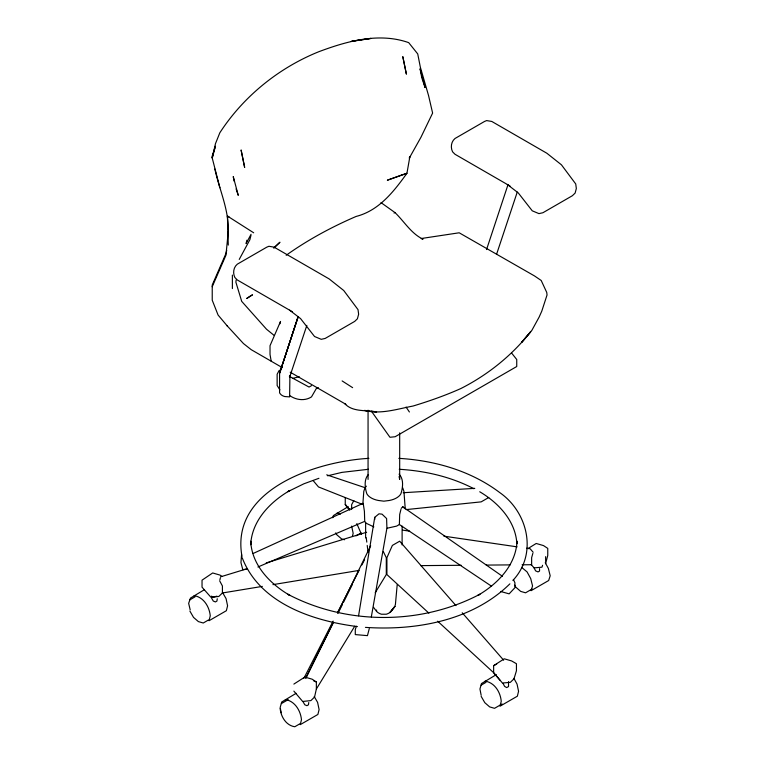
<?xml version="1.0" encoding="UTF-8"?>
<svg xmlns="http://www.w3.org/2000/svg" width="765" height="765" viewBox="0 0 765 765"><rect width="100%" height="100%" fill="white"/><g stroke="black" fill="none" stroke-linecap="round" stroke-linejoin="round"><path stroke-width="1.15" d="M491.56 586.229L399.378 524.522L399.684 514.51L400.946 509.394M362.849 504.212L363.796 491.34L365.02 487.831L366.387 486.158M397.207 584.632L395.419 604.398L394.817 606.502L391.164 611.417A12.106 6.99 0 0 1 386.296 614.228L381.439 614.228A12.106 6.99 0 0 1 376.571 611.417L373.53 607.324M228.286 231.326L225.952 255.204L212.23 286.712M236.165 279.971L235.878 282.161L241.711 301.372L266.526 329.237L274.061 335.357M217.241 598.775L216.944 601.06L215.424 601.94L213.292 601.06L211.465 597.895M308.764 702.528L308.458 704.804L306.937 705.684L304.814 704.804L302.988 701.648M358.575 615.787L374.745 517.322L379 513.812L382.041 514.156L386.602 518.546L386.908 528.204L371.321 616.944M241.568 554.539L240.956 562.61L242.782 569.638L247.525 569.141M219.909 579.86L220.358 577.843M293.865 684.092L304.814 677.073L312.11 679.177L316.366 681.988L316.366 689.007L314.539 697.078L310.896 700.597L302.682 701.467L293.865 691.111M246.875 240.2L246.091 243.576L251.054 234.3M226.727 250.365L225.952 253.511L212.23 285.029L212.23 300.196L218.073 315.027L227.415 326.148M250.93 235.505L249.887 239.694L239.235 259.421M279.952 323.786L280.535 321.434L270.026 345.694L270.026 354.463L271.193 361.204M352.426 536.246L353.162 533.301L351.642 526.1M369.275 628.62L367.449 635.639L355.285 634.587L355.285 629.672L356.347 626.248M332.785 517.742L333.397 515.562L348.257 506.631M532.861 553.344L531.637 557.695L531.637 564.723L522.093 564.799M542.586 565.278L541.983 567.181L534.075 567.879L531.159 564.513M298.082 316.71L279.579 373.196L279.579 392.856L280.487 394.08A8.912 5.145 0 0 0 284.743 396.538L289.61 396.892L289.916 375.653M508.065 184.489L486.55 249.562M297.881 317.647L279.579 373.196L297.862 317.513M289.61 377.231L306.841 325.383M496.648 254.057L517.255 192.063M332.957 622.729L305.723 678.297L333.33 622.758M337.671 613.109L370.662 545.789M338.101 613.138L342.347 604.599M343.409 602.457L352.435 584.297M303.896 678.297L333.148 621.104M337.489 612.631L359.148 570.26M361.864 564.962L364.57 559.674M353.832 500.606L351.642 504.68L351.642 509.366M316.366 689.007L354.74 626.21M375.166 592.779L386.296 574.553L386.296 557.695L383.313 551.565M512.885 580.434C537.795 553.956 528.022 512.263 499.717 492.564C470.838 470.752 434.616 460.415 398.852 458.359M368.061 474.836C363.853 479.894 364.953 487.984 366.837 493.798A17.882 10.328 0 0 0 378.398 500.473L383.867 501.171L389.337 500.473A17.882 10.328 0 0 0 400.898 493.798C402.849 487.716 404.006 479.139 399.072 474.137M401.204 508.371L402.725 506.784L502.452 576.303M262.347 586.392L222.414 592.98L218.761 596.49L210.863 597.197L202.037 587.185L202.037 580.166L212.68 572.966L219.976 575.079L221.802 576.274M273.966 247.87L279.952 242.228L273.822 247.984M509.882 583.858C472.407 620.644 416.15 630.781 365.431 627.377M286.177 255.28C307.941 239.77 331.608 227.023 356.136 216.438C379.105 210.557 393.784 191.537 406.932 173.301L409.849 156.777L409.265 158.126L420.941 137.289L432.617 113.077L428.553 95.568L420.358 67.234L417.728 53.923L408.682 42.63C379.048 32.168 346.985 41.138 318.776 51.733C278.69 67.884 243.366 96.514 219.823 132.794L215.443 143.744L212.23 158.068L215.443 146.239L211.943 156.892L219.871 187.76M527.84 548.658L536.198 543.475L543.504 545.588L547.759 548.39L547.759 555.419L545.627 563.671L545.627 556.643M500.023 680.228L493.635 672.684L493.635 665.655L504.278 658.808L511.575 660.922L516.442 663.724L516.442 670.752L514.004 678.823L510.36 682.332L502.452 683.04L493.635 672.684L437.647 621.199M204.332 589.729L190.485 598.077L188.659 603.336L190.179 609.839M296.132 693.319L281.702 702.002L280.181 707.443L281.195 712.703M496.332 674.634L481.472 683.566L479.951 689.007L481.166 695.328M394.08 213.072L394.96 212.565C404.255 221.458 411.073 233.468 422.978 239.187L421.228 238.517L459.182 232.79L534.486 275.926L541.199 280.478L546.745 292.44L547.042 294.974L541.783 311.154L539.153 317.045L531.857 330.365L521.644 342.328L530.69 331.714C512.005 355.457 487.85 374.831 460.932 388.505C445.402 395.457 429.328 401.099 413.062 406.033C397.226 409.017 380.674 414.649 364.599 410.413L368.959 410.968M281.396 369.332L278.967 370.738L277.14 374.248L277.14 385.484L279.885 389.873M311.498 385.656L309.07 387.061L289.352 376.37M189.883 599.827L195.046 596.843M216.944 596.145L213.292 597.197L211.465 596.145M208.424 620.013L203.261 623.006L198.393 621.601L193.526 617.384L189.883 611.063M356.021 535.854L361.118 532.918M399.378 524.522L396.643 526.1L387.214 528.204M488.739 497.508L481.166 501.869L406.282 509.586M281.396 703.58L288.147 699.679M532.124 589.012L525.565 592.808L520.697 591.402L515.83 587.195L514.711 585.139M299.947 723.767L294.783 726.75C286.129 725.497 280.822 716.662 280.181 708.495M481.166 685.144L486.033 682.332M502.089 703.963L494.544 708.314L489.677 706.917L484.819 702.7L481.166 696.38M493.635 665.655L496.734 664.077M253.119 553.487L363.193 503.274L364.408 511.355L364.714 521.357L257.91 567.008M318.928 478.297L303.896 483.796L287.783 491.694L289.916 490.461C270.131 501.945 251.857 520.669 250.691 544.709L250.691 541.199C251.857 565.239 270.131 583.953 289.916 595.438L287.783 594.214C346.507 625.215 421.228 625.215 479.951 594.214L477.819 595.438C497.604 583.953 515.878 565.239 517.044 541.199L517.044 543.533M299.22 376.705L292.632 378.407M220.588 576.829L246.827 568.816M266.22 562.897L366.617 532.239M327.63 475.801L341.907 472.378L368.501 469.28M272.923 584.642L358.661 570.48M403.212 492.727L474.778 488.357M368.893 458.359C317.207 461.228 229.691 489.093 242.008 556.518M420.607 565.622L461.199 565.287M486.272 565.086L510.15 564.895M399.244 469.28C425.044 470.819 450.901 476.71 473.908 488.73M371.13 411.235L376.571 411.933C365.995 409.839 352.847 412.335 344.757 403.671M357.427 626.583C312.923 620.97 259.66 603.461 242.18 557.695M402.543 530.116L409.629 531.159M443.891 536.16L517.13 546.851M526.578 548.228L530.116 548.744L533.157 552.254M500.626 591.469L509.136 593.86L514.922 587.711L514.922 582.796L513.401 579.468M373.836 526.884L366.234 523.289L364.714 521.539M344.527 539.755L341.601 538.914L336.743 534.706L335.701 532.899M337.04 513.105L340.329 514.166M485.115 681.108C494.745 682.667 500.444 692.172 501.238 701.295L500.023 706.21L517.35 696.207L518.565 691.292L517.044 684.092L513.917 678.373M194.138 595.619C203.691 597.197 209.409 606.76 210.251 615.806L209.036 620.721L226.364 610.709L227.578 605.794L226.058 598.603L222.672 592.732M285.355 699.545C294.907 701.123 300.626 710.675 301.467 719.731L300.253 724.646L317.886 714.462L319.101 709.547L317.58 702.347L314.195 696.485M326.703 474.836L364.771 487.592M362.39 504.355L318.498 486.951L313.325 480.812M313.631 680.831L316.366 681.988M510.054 186.058L455.022 154.281L452.584 151.824C450.375 147.425 451.111 141.678 455.022 138.484L484.513 121.463L486.636 120.583L491.809 121.463L546.841 153.23L561.443 164.819L575.729 183.954L576.341 188.515L575.117 193.086L572.383 195.716L542.892 212.746L538.942 213.617L532.249 210.815L518.259 192.904L507.319 184.48M292.345 311.747L237.313 279.98L234.884 277.523C232.665 273.115 233.411 267.368 237.313 264.174L266.803 247.152L268.936 246.273L274.099 247.152L329.141 278.919L343.734 290.509L358.02 309.643L358.632 314.205L357.418 318.776L354.683 321.405L325.182 338.436L321.233 339.316L314.539 336.504L300.559 318.594L289.61 310.169M282.371 367.659L251.245 349.691L243.461 343.561L226.832 325.479M290.212 372.182L345.923 404.341M289.61 395.486C295.873 400.076 304.833 401.271 311.498 396.892L316.366 388.467A6.742 3.892 0 0 1 318.307 387.654M228.286 245.087L227.415 216.046L229.376 217.279M227.415 216.046L253.684 232.79M342.127 380.922L352.636 387.664M479.732 491.771C498.484 502.835 515.467 520.908 516.882 543.619M394.96 212.565L381.008 202.62M402.725 506.784L405.154 508.543M521.606 567.353L527.075 571.914L530.728 578.589L532.555 585.961L531.034 590.704L548.668 580.52L550.188 575.777L548.362 568.405L545.235 562.686M428.897 613.157L386.908 574.553L386.908 557.695L392.378 545.407L399.684 541.199L455.978 605.631M462.232 612.784L503.666 660.214M349.509 509.595L345.254 504.508L345.254 497.489M349.815 510.035L345.254 504.508L349.423 509.624M511.575 353.009L516.738 359.502L516.738 366.521L395.123 436.739L389.949 437.274L371.551 411.379M406.062 407.076L409.409 411.991M219.679 580.874L222.414 585.961L222.414 592.98M534.075 567.879L535.596 570.862L538.024 571.914L539.545 571.044L539.545 568.586M503.064 683.394L504.584 686.377L506.707 687.601L508.534 686.549L508.534 681.634M356.815 523.614L361.52 534.439M402.725 487.831L403.939 491.34L405.24 508.897M236.089 188.917L238.259 195.343L233.249 176.61L234.128 181.162M214.86 169.027C219.287 189.481 228.639 209.008 228.286 230.313M399.072 476.595L399.684 479.406L399.684 432.875M366.234 537.68L366.798 542.117M367.219 545.435L368.061 552.081M402.113 526.119L402.113 544.938M376.571 610.011L376.571 611.417M374.745 517.322L374.745 519.502M368.061 410.203L368.061 479.406M365.622 522.572L365.622 537.919M232.378 275.084L232.378 288.568M394.817 606.502L389.949 612.469L394.817 606.502M250.471 295.988L246.674 298.513L252.517 294.802L250.471 295.988M401.386 175.147L387.367 180.205L406.932 173.301L401.386 175.147M354.683 40.775L351.173 41.453L371.025 38.422L354.683 40.775M425.072 87.487L421.811 77.858L420.061 68.754L425.072 87.487M406.349 73.975L402.839 56.792L406.349 73.975M244.637 167.344L241.128 150.15L244.637 167.344"/></g></svg>
